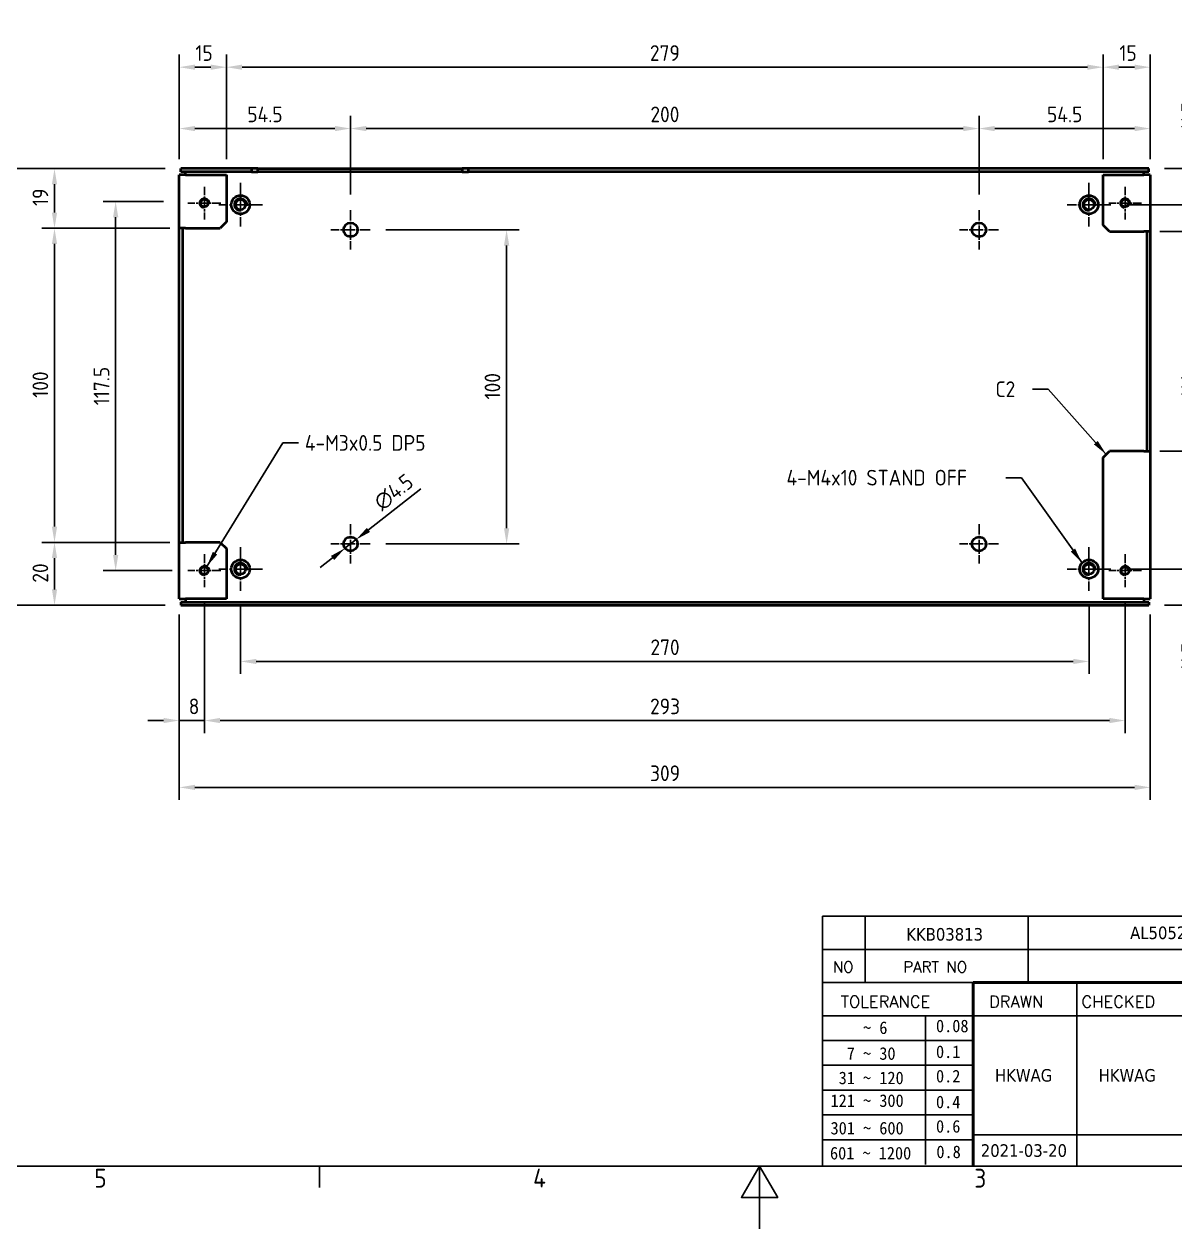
# Model space of a CAD drawing. Header units: millimetres. Extents: x 0 to 840, y 0 to 594.
# Drawn here: x 185.9 to 552.2, y 0 to 383.5 of the extents above; entities that cross this region are included whole.
import ezdxf
from ezdxf.enums import TextEntityAlignment as Align

# ---------------------------------------------------------------- set-up
doc = ezdxf.new("R2010")
doc.units = ezdxf.units.MM
doc.header["$LTSCALE"] = 2
doc.linetypes.add('CHAIN', pattern=[0.3543, 0.2362, -0.0295, 0.0591, -0.0295])
doc.layers.get('0').update_dxf_attribs({"color": 3, "lineweight": 25})
for name, color, linetype, lineweight in [('가시적인 것(ISO)', 3, 'Continuous', 40), ('가시적인 좁은 것(ISO)', 3, 'Continuous', 35), ('경계(ISO)', 7, 'Continuous', 25), ('기호(ISO)', 5, 'Continuous', 25), ('제목(ISO)', 5, 'Continuous', 50), ('중심 표식(ISO)', 1, 'Continuous', 25), ('치수(ISO)', 2, 'Continuous', 25)]:
    doc.layers.add(name, color=color, linetype=linetype, lineweight=lineweight)
doc.styles.add('HAN_291', font='')
doc.styles.add('RC_284', font='ROMANC.shx')
doc.styles.add('RC_287', font='ROMANC.shx')
doc.styles.add('문자 텍스트_M2B', font='isocp.shx')
doc.styles.add('치수 텍스트_PSTEK_POSCO', font='isocp.shx')
doc.styles.add('텍스트 스타일198', font='tahoma.ttf')
doc.styles.get('HAN_291').set_extended_font_data('GulimChe')
doc.dimstyles.new('치수_PSTEK_POSCO', dxfattribs={"dimscale": 2, "dimtxt": 2.5, "dimasz": 2.5, "dimexe": 2, "dimexo": 2.5, "dimgap": 1, "dimtad": 1, "dimrnd": 1e-08, "dimdsep": 46, "dimtxsty": '치수 텍스트_PSTEK_POSCO', "dimcen": 0.09, "dimdle": 10, "dimclrd": 7, "dimclre": 7, "dimclrt": 2, "dimadec": 1, "dimazin": 2, "dimtfac": 1, "dimtmove": 0, "dimatfit": 3, "dimfxl": 0, "dimtolj": 1, "dimlwd": -1, "dimlwe": -1, "dimarcsym": 0})
doc.dimstyles.new('치수_PSTEK_POSCO$7', dxfattribs={"dimscale": 2, "dimtxt": 2.5, "dimasz": 2.5, "dimexe": 2, "dimexo": 2.5, "dimgap": 1, "dimtad": 1, "dimrnd": 1e-08, "dimdsep": 46, "dimtxsty": '치수 텍스트_PSTEK_POSCO', "dimcen": 0.09, "dimdle": 10, "dimclrd": 7, "dimclre": 7, "dimclrt": 2, "dimadec": 1, "dimazin": 2, "dimtfac": 1, "dimtmove": 0, "dimatfit": 3, "dimfxl": 0, "dimtolj": 1, "dimlwd": -1, "dimlwe": -1, "dimarcsym": 0})

# ---------------------------------------------------------------- blocks, each defined once
blk = doc.blocks.new('경계 Default Border')
at = {"layer": '경계(ISO)'}
blk.add_line((140, 10), (140, 6.6), dxfattribs=at)
at = {"layer": '경계(ISO)', "flags": 128}
for points in [[(10, 10), (10, 287), (410, 287), (410, 10), (10, 10)], [(210, 0), (210, 10), (207.11, 5), (212.89, 5), (210, 10)]]:
    blk.add_lwpolyline(points, dxfattribs=at)
at = {"layer": '경계(ISO)', "color": 2, "char_height": 3, "attachment_point": 7, "style": '문자 텍스트_M2B'}
for s, insert in [('4', (173.97, 6.6)), ('5', (104.14, 6.57)), ('3', (244.17, 6.57))]:
    blk.add_mtext(s, dxfattribs=dict(at, insert=insert))
blk = doc.blocks.new('제목 블록 PSTEK')
at = {"color": 180}
for p, q in [((182.48, 11.79), (182.48, 51.57)), ((182.48, 51.57), (372.48, 51.57)), ((189.27, 51.57), (189.27, 41.01)), ((215.22, 41.01), (215.22, 51.57)), ((182.48, 46.29), (372.48, 46.29)), ((182.48, 41.01), (206.45, 41.01)), ((222.94, 11.79), (222.94, 41.01)), ((182.48, 35.73), (206.45, 35.73)), ((198.86, 12.03), (198.86, 35.73)), ((206.45, 35.73), (372.48, 35.73)), ((182.48, 31.78), (206.45, 31.78)), ((182.48, 27.83), (206.45, 27.83)), ((182.48, 23.88), (206.45, 23.88)), ((182.48, 19.93), (206.45, 19.93)), ((182.48, 15.98), (206.45, 15.98)), ((206.45, 16.74), (255.92, 16.74)), ((182.48, 11.79), (372.48, 11.79))]:
    blk.add_line(p, q, dxfattribs=at)
at = {"color": 7, "lineweight": 50}
for p, q in [((206.45, 11.79), (206.45, 41.01)), ((206.45, 41.01), (372.48, 41.01))]:
    blk.add_line(p, q, dxfattribs=at)
at = {"layer": '제목(ISO)', "lineweight": 18}
blk.add_line((182.48, 35.73), (182.48, 11.79), dxfattribs=at)
at = {"color": 2}
for s, height, style, p in [('NO', 1.742, 'RC_284', (184.14, 42.62)), ('PART NO', 1.742, 'RC_284', (195.34, 42.62)), (' TOLERANCE', 1.9, 'RC_287', (184.09, 37.01)), ('DRAWN', 1.9, 'RC_287', (208.98, 37.01)), ('CHECKED', 1.9, 'RC_287', (223.69, 37.01)), ('    ~ 6', 2, 'HAN_291', (183.77, 32.82)), ('0.08', 2, 'HAN_291', (200.55, 33.1)), ('0.1', 2, 'HAN_291', (200.55, 28.99)), ('  7 ~ 30', 2, 'HAN_291', (183.77, 28.71)), ('0.2', 2, 'HAN_291', (200.55, 25.11)), (' 31 ~ 120', 2, 'HAN_291', (183.77, 24.83)), ('121 ~ 300', 2, 'HAN_291', (183.77, 21.21)), ('0.4', 2, 'HAN_291', (200.55, 21)), ('301 ~ 600', 2, 'HAN_291', (183.77, 16.83)), ('0.6', 2, 'HAN_291', (200.55, 17.12)), ('601 ~ 1200', 2, 'HAN_291', (183.68, 12.85)), ('0.8', 2, 'HAN_291', (200.61, 13.06))]:
    blk.add_text(s, height=height, dxfattribs=dict(at, style=style)).set_placement(p)
at = {"layer": '제목(ISO)', "color": 7, "style": '텍스트 스타일198'}
for tag, p in [('부품_번호_001', (195.81, 47.68)), ('설명_001', (231.44, 47.92)), ('재질_001', (290.6, 47.93)), ("3._Q'TY_001", (312.75, 47.93)), ('질량\\P3;_001', (350.3, 48.16)), ('1._MODEL_NAME_001', (328.05, 37.34)), ('제목_001', (338.15, 32.12)), ('부품_번호_001', (334.47, 26.81)), ('설계자_001', (209.94, 25.23)), ('점검자_001', (226.43, 25.23)), ('프로젝트_001', (271.63, 16.57)), ('작성_날짜_001', (207.67, 13.27)), ('시트_크기_001', (260.81, 14.84)), ('프로젝트_002', (286.64, 13.15))]:
    blk.add_attdef(tag, p, '', height=2, dxfattribs=at)
for tag, p in [('4._COLOR', (327.68, 48.93)), ('엔지니어링_승인자', (247.67, 26.23)), ('점검_날짜', (231.18, 14.27)), ('엔지니어링_승인_날짜', (247.67, 14.27))]:
    blk.add_attdef(tag, text='', height=2, dxfattribs=at).set_placement(p, align=Align.MIDDLE_CENTER)
blk = doc.blocks.new('*D27')
at = {"layer": 'Defpoints', "color": 0, "transparency": 16777216}
for p in [(531.78, 326.05), (531.78, 210.05), (561.21, 210.05)]:
    blk.add_point(p, dxfattribs=at)
at = {"layer": '치수(ISO)', "color": 7, "transparency": 16777216}
for p, q in [((536.78, 326.05), (565.21, 326.05)), ((561.21, 321.05), (561.21, 215.05)), ((536.78, 210.05), (565.21, 210.05))]:
    blk.add_line(p, q, dxfattribs=at)
for points in [[(560.37, 321.05), (562.04, 321.05), (561.21, 326.05)], [(560.37, 215.05), (562.04, 215.05), (561.21, 210.05)]]:
    blk.add_solid(points, dxfattribs=at)
at = {"layer": '치수(ISO)', "color": 2, "transparency": 16777216, "insert": (556.71, 264.43), "char_height": 5, "attachment_point": 4, "rotation": 90, "style": '치수 텍스트_PSTEK_POSCO'}
blk.add_mtext('\\A1;116', dxfattribs=at)
blk = doc.blocks.new('*D28')
at = {"layer": 'Defpoints', "color": 0, "transparency": 16777216}
for p in [(254.83, 203.1), (524.83, 203.1), (254.83, 180.65)]:
    blk.add_point(p, dxfattribs=at)
at = {"layer": '치수(ISO)', "color": 7, "transparency": 16777216}
for p, q in [((254.83, 198.1), (254.83, 176.65)), ((524.83, 198.1), (524.83, 176.65)), ((519.83, 180.65), (259.83, 180.65))]:
    blk.add_line(p, q, dxfattribs=at)
for points in [[(259.83, 181.48), (259.83, 179.81), (254.83, 180.65)], [(519.83, 181.48), (519.83, 179.81), (524.83, 180.65)]]:
    blk.add_solid(points, dxfattribs=at)
at = {"layer": '치수(ISO)', "color": 2, "transparency": 16777216, "insert": (385.26, 185.15), "char_height": 5, "attachment_point": 4, "style": '치수 텍스트_PSTEK_POSCO'}
blk.add_mtext('\\A1;270', dxfattribs=at)
blk = doc.blocks.new('*D29')
at = {"layer": 'Defpoints', "color": 0, "transparency": 16777216}
for p in [(531.78, 210.05), (561.21, 210.05), (543.83, 198.55)]:
    blk.add_point(p, dxfattribs=at)
at = {"layer": '치수(ISO)', "color": 7, "transparency": 16777216}
for p, q in [((561.21, 215.05), (561.21, 220.05)), ((536.78, 210.05), (565.21, 210.05)), ((561.21, 210.05), (561.21, 198.55)), ((548.83, 198.55), (565.21, 198.55)), ((561.21, 193.55), (561.21, 175.48))]:
    blk.add_line(p, q, dxfattribs=at)
for points in [[(560.37, 215.05), (562.04, 215.05), (561.21, 210.05)], [(560.37, 193.55), (562.04, 193.55), (561.21, 198.55)]]:
    blk.add_solid(points, dxfattribs=at)
at = {"layer": '치수(ISO)', "color": 2, "transparency": 16777216, "insert": (556.71, 177.48), "char_height": 5, "attachment_point": 4, "rotation": 90, "style": '치수 텍스트_PSTEK_POSCO'}
blk.add_mtext('\\A1;11.5', dxfattribs=at)
blk = doc.blocks.new('*D30')
at = {"layer": 'Defpoints', "color": 0, "transparency": 16777216}
for p in [(543.83, 337.55), (561.21, 337.55), (531.78, 326.05)]:
    blk.add_point(p, dxfattribs=at)
at = {"layer": '치수(ISO)', "color": 7, "transparency": 16777216}
for p, q in [((561.21, 342.55), (561.21, 360.26)), ((548.83, 337.55), (565.21, 337.55)), ((561.21, 326.05), (561.21, 337.55)), ((536.78, 326.05), (565.21, 326.05)), ((561.21, 321.05), (561.21, 316.05))]:
    blk.add_line(p, q, dxfattribs=at)
for points in [[(560.37, 342.55), (562.04, 342.55), (561.21, 337.55)], [(560.37, 321.05), (562.04, 321.05), (561.21, 326.05)]]:
    blk.add_solid(points, dxfattribs=at)
at = {"layer": '치수(ISO)', "color": 2, "transparency": 16777216, "insert": (556.71, 349.55), "char_height": 5, "attachment_point": 4, "rotation": 90, "style": '치수 텍스트_PSTEK_POSCO'}
blk.add_mtext('\\A1;11.5', dxfattribs=at)
blk = doc.blocks.new('*D44')
at = {"layer": 'Defpoints', "color": 0, "transparency": 16777216}
for p in [(243.33, 204.32), (536.33, 204.32), (536.33, 161.84)]:
    blk.add_point(p, dxfattribs=at)
at = {"layer": '치수(ISO)', "color": 7, "transparency": 16777216}
for p, q in [((243.33, 199.32), (243.33, 157.84)), ((536.33, 199.32), (536.33, 157.84)), ((248.33, 161.84), (531.33, 161.84))]:
    blk.add_line(p, q, dxfattribs=at)
for points in [[(248.33, 162.67), (248.33, 161.01), (243.33, 161.84)], [(531.33, 162.67), (531.33, 161.01), (536.33, 161.84)]]:
    blk.add_solid(points, dxfattribs=at)
at = {"layer": '치수(ISO)', "color": 2, "transparency": 16777216, "insert": (385.15, 166.34), "char_height": 5, "attachment_point": 4, "style": '치수 텍스트_PSTEK_POSCO'}
blk.add_mtext('\\A1;293', dxfattribs=at)
blk = doc.blocks.new('*D45')
at = {"layer": 'Defpoints', "color": 0, "transparency": 16777216}
for p in [(235.33, 200.55), (544.33, 200.55), (544.33, 140.55)]:
    blk.add_point(p, dxfattribs=at)
at = {"layer": '치수(ISO)', "color": 7, "transparency": 16777216}
for p, q in [((235.33, 195.55), (235.33, 136.55)), ((544.33, 195.55), (544.33, 136.55)), ((240.33, 140.55), (539.33, 140.55))]:
    blk.add_line(p, q, dxfattribs=at)
for points in [[(240.33, 141.39), (240.33, 139.72), (235.33, 140.55)], [(539.33, 141.39), (539.33, 139.72), (544.33, 140.55)]]:
    blk.add_solid(points, dxfattribs=at)
at = {"layer": '치수(ISO)', "color": 2, "transparency": 16777216, "insert": (385.15, 145.05), "char_height": 5, "attachment_point": 4, "style": '치수 텍스트_PSTEK_POSCO'}
blk.add_mtext('\\A1;309', dxfattribs=at)
blk = doc.blocks.new('*D46')
at = {"layer": 'Defpoints', "color": 0, "transparency": 16777216}
for p in [(296.08, 318.05), (339.49, 318.05), (296.08, 218.05)]:
    blk.add_point(p, dxfattribs=at)
at = {"layer": '치수(ISO)', "color": 7, "transparency": 16777216}
for p, q in [((301.08, 318.05), (343.49, 318.05)), ((339.49, 223.05), (339.49, 313.05)), ((301.08, 218.05), (343.49, 218.05))]:
    blk.add_line(p, q, dxfattribs=at)
for points in [[(338.66, 313.05), (340.33, 313.05), (339.49, 318.05)], [(338.66, 223.05), (340.33, 223.05), (339.49, 218.05)]]:
    blk.add_solid(points, dxfattribs=at)
at = {"layer": '치수(ISO)', "color": 2, "transparency": 16777216, "insert": (334.99, 264.05), "char_height": 5, "attachment_point": 4, "rotation": 90, "style": '치수 텍스트_PSTEK_POSCO'}
blk.add_mtext('\\A1;100', dxfattribs=at)
blk = doc.blocks.new('*D47')
at = {"layer": 'Defpoints', "color": 0, "transparency": 16777216}
for p in [(235.33, 327.05), (215.08, 209.55), (238.1, 209.55)]:
    blk.add_point(p, dxfattribs=at)
at = {"layer": '치수(ISO)', "color": 7, "transparency": 16777216}
for p, q in [((230.33, 327.05), (211.08, 327.05)), ((215.08, 322.05), (215.08, 214.55)), ((233.1, 209.55), (211.08, 209.55))]:
    blk.add_line(p, q, dxfattribs=at)
for points in [[(214.25, 322.05), (215.92, 322.05), (215.08, 327.05)], [(214.25, 214.55), (215.92, 214.55), (215.08, 209.55)]]:
    blk.add_solid(points, dxfattribs=at)
at = {"layer": '치수(ISO)', "color": 2, "transparency": 16777216, "insert": (210.58, 262.2), "char_height": 5, "attachment_point": 4, "rotation": 90, "style": '치수 텍스트_PSTEK_POSCO'}
blk.add_mtext('\\A1;117.5', dxfattribs=at)
blk = doc.blocks.new('*D48')
at = {"layer": 'Defpoints', "color": 0, "transparency": 16777216}
for p in [(489.83, 350.29), (289.83, 324.3), (489.83, 324.3)]:
    blk.add_point(p, dxfattribs=at)
at = {"layer": '치수(ISO)', "color": 7, "transparency": 16777216}
for p, q in [((289.83, 329.3), (289.83, 354.29)), ((489.83, 329.3), (489.83, 354.29)), ((294.83, 350.29), (484.83, 350.29))]:
    blk.add_line(p, q, dxfattribs=at)
for points in [[(294.83, 351.12), (294.83, 349.45), (289.83, 350.29)], [(484.83, 351.12), (484.83, 349.45), (489.83, 350.29)]]:
    blk.add_solid(points, dxfattribs=at)
at = {"layer": '치수(ISO)', "color": 2, "transparency": 16777216, "insert": (385.26, 354.79), "char_height": 5, "attachment_point": 4, "style": '치수 텍스트_PSTEK_POSCO'}
blk.add_mtext('\\A1;200', dxfattribs=at)
blk = doc.blocks.new('*D49')
at = {"layer": 'Defpoints', "color": 0, "transparency": 16777216}
for p in [(243.33, 204.32), (235.33, 200.55), (243.33, 161.84)]:
    blk.add_point(p, dxfattribs=at)
at = {"layer": '치수(ISO)', "color": 7, "transparency": 16777216}
for p, q in [((243.33, 199.32), (243.33, 157.84)), ((235.33, 195.55), (235.33, 157.84)), ((230.33, 161.84), (225.33, 161.84)), ((235.33, 161.84), (243.33, 161.84)), ((248.33, 161.84), (253.33, 161.84))]:
    blk.add_line(p, q, dxfattribs=at)
for points in [[(230.33, 162.67), (230.33, 161.01), (235.33, 161.84)], [(248.33, 162.67), (248.33, 161.01), (243.33, 161.84)]]:
    blk.add_solid(points, dxfattribs=at)
at = {"layer": '치수(ISO)', "color": 2, "transparency": 16777216, "insert": (238.33, 166.34), "char_height": 5, "attachment_point": 4, "style": '치수 텍스트_PSTEK_POSCO'}
blk.add_mtext('\\A1;8', dxfattribs=at)
blk = doc.blocks.new('*D50')
at = {"layer": 'Defpoints', "color": 0, "transparency": 16777216}
for p in [(235.33, 350.29), (235.33, 335.55), (289.83, 324.3)]:
    blk.add_point(p, dxfattribs=at)
at = {"layer": '치수(ISO)', "color": 7, "transparency": 16777216}
for p, q in [((235.33, 340.55), (235.33, 354.29)), ((289.83, 329.3), (289.83, 354.29)), ((284.83, 350.29), (240.33, 350.29))]:
    blk.add_line(p, q, dxfattribs=at)
for points in [[(240.33, 351.12), (240.33, 349.45), (235.33, 350.29)], [(284.83, 351.12), (284.83, 349.45), (289.83, 350.29)]]:
    blk.add_solid(points, dxfattribs=at)
at = {"layer": '치수(ISO)', "color": 2, "transparency": 16777216, "insert": (256.97, 354.79), "char_height": 5, "attachment_point": 4, "style": '치수 텍스트_PSTEK_POSCO'}
blk.add_mtext('\\A1;54.5', dxfattribs=at)
blk = doc.blocks.new('*D51')
at = {"layer": 'Defpoints', "color": 0, "transparency": 16777216}
for p in [(544.33, 350.29), (544.33, 335.55), (489.83, 324.3)]:
    blk.add_point(p, dxfattribs=at)
at = {"layer": '치수(ISO)', "color": 7, "transparency": 16777216}
for p, q in [((489.83, 329.3), (489.83, 354.29)), ((544.33, 340.55), (544.33, 354.29)), ((494.83, 350.29), (539.33, 350.29))]:
    blk.add_line(p, q, dxfattribs=at)
for points in [[(494.83, 351.12), (494.83, 349.45), (489.83, 350.29)], [(539.33, 351.12), (539.33, 349.45), (544.33, 350.29)]]:
    blk.add_solid(points, dxfattribs=at)
at = {"layer": '치수(ISO)', "color": 2, "transparency": 16777216, "insert": (511.47, 354.79), "char_height": 5, "attachment_point": 4, "style": '치수 텍스트_PSTEK_POSCO'}
blk.add_mtext('\\A1;54.5', dxfattribs=at)
blk = doc.blocks.new('*D52')
at = {"layer": 'Defpoints', "color": 0, "transparency": 16777216}
for p in [(291.6, 219.44), (288.05, 216.67)]:
    blk.add_point(p, dxfattribs=at)
at = {"layer": '치수(ISO)', "color": 7, "transparency": 16777216}
for p, q in [((295.54, 222.52), (312.24, 235.58)), ((288.05, 216.67), (291.6, 219.44)), ((284.12, 213.59), (280.18, 210.51))]:
    blk.add_line(p, q, dxfattribs=at)
for points in [[(295.02, 223.17), (296.05, 221.86), (291.6, 219.44)], [(283.6, 214.24), (284.63, 212.93), (288.05, 216.67)]]:
    blk.add_solid(points, dxfattribs=at)
at = {"layer": '치수(ISO)', "color": 2, "transparency": 16777216, "insert": (298.28, 230.38), "char_height": 5, "attachment_point": 4, "rotation": 38.0273, "style": '치수 텍스트_PSTEK_POSCO'}
blk.add_mtext('\\A1;∅4.5', dxfattribs=at)
blk = doc.blocks.new('*D53')
at = {"layer": 'Defpoints', "color": 0, "transparency": 16777216}
for p in [(250.33, 369.82), (235.33, 335.55), (250.33, 335.55)]:
    blk.add_point(p, dxfattribs=at)
at = {"layer": '치수(ISO)', "color": 7, "transparency": 16777216}
for p, q in [((235.33, 340.55), (235.33, 373.82)), ((250.33, 340.55), (250.33, 373.82)), ((240.33, 369.82), (245.33, 369.82))]:
    blk.add_line(p, q, dxfattribs=at)
for points in [[(240.33, 370.65), (240.33, 368.98), (235.33, 369.82)], [(245.33, 370.65), (245.33, 368.98), (250.33, 369.82)]]:
    blk.add_solid(points, dxfattribs=at)
at = {"layer": '치수(ISO)', "color": 2, "transparency": 16777216, "insert": (240.45, 374.32), "char_height": 5, "attachment_point": 4, "style": '치수 텍스트_PSTEK_POSCO'}
blk.add_mtext('\\A1;15', dxfattribs=at)
blk = doc.blocks.new('*D54')
at = {"layer": 'Defpoints', "color": 0, "transparency": 16777216}
for p in [(529.33, 369.82), (250.33, 335.55), (529.33, 335.55)]:
    blk.add_point(p, dxfattribs=at)
at = {"layer": '치수(ISO)', "color": 7, "transparency": 16777216}
for p, q in [((250.33, 340.55), (250.33, 373.82)), ((529.33, 340.55), (529.33, 373.82)), ((255.33, 369.82), (524.33, 369.82))]:
    blk.add_line(p, q, dxfattribs=at)
for points in [[(255.33, 370.65), (255.33, 368.98), (250.33, 369.82)], [(524.33, 370.65), (524.33, 368.98), (529.33, 369.82)]]:
    blk.add_solid(points, dxfattribs=at)
at = {"layer": '치수(ISO)', "color": 2, "transparency": 16777216, "insert": (385.1, 374.32), "char_height": 5, "attachment_point": 4, "style": '치수 텍스트_PSTEK_POSCO'}
blk.add_mtext('\\A1;279', dxfattribs=at)
blk = doc.blocks.new('*D55')
at = {"layer": 'Defpoints', "color": 0, "transparency": 16777216}
for p in [(544.33, 369.82), (529.33, 335.55), (544.33, 335.55)]:
    blk.add_point(p, dxfattribs=at)
at = {"layer": '치수(ISO)', "color": 7, "transparency": 16777216}
for p, q in [((529.33, 340.55), (529.33, 373.82)), ((544.33, 340.55), (544.33, 373.82)), ((534.33, 369.82), (539.33, 369.82))]:
    blk.add_line(p, q, dxfattribs=at)
for points in [[(534.33, 370.65), (534.33, 368.98), (529.33, 369.82)], [(539.33, 370.65), (539.33, 368.98), (544.33, 369.82)]]:
    blk.add_solid(points, dxfattribs=at)
at = {"layer": '치수(ISO)', "color": 2, "transparency": 16777216, "insert": (534.49, 374.32), "char_height": 5, "attachment_point": 4, "style": '치수 텍스트_PSTEK_POSCO'}
blk.add_mtext('\\A1;15', dxfattribs=at)
blk = doc.blocks.new('*D56')
at = {"layer": 'Defpoints', "color": 0, "transparency": 16777216}
for p in [(195.62, 218.55), (237.33, 218.55), (235.83, 198.55)]:
    blk.add_point(p, dxfattribs=at)
at = {"layer": '치수(ISO)', "color": 7, "transparency": 16777216}
for p, q in [((232.33, 218.55), (191.62, 218.55)), ((195.62, 203.55), (195.62, 213.55)), ((230.83, 198.55), (191.62, 198.55))]:
    blk.add_line(p, q, dxfattribs=at)
for points in [[(194.79, 213.55), (196.45, 213.55), (195.62, 218.55)], [(194.79, 203.55), (196.45, 203.55), (195.62, 198.55)]]:
    blk.add_solid(points, dxfattribs=at)
at = {"layer": '치수(ISO)', "color": 2, "transparency": 16777216, "insert": (191.12, 205.72), "char_height": 5, "attachment_point": 4, "rotation": 90, "style": '치수 텍스트_PSTEK_POSCO'}
blk.add_mtext('\\A1;20', dxfattribs=at)
blk = doc.blocks.new('*D57')
at = {"layer": 'Defpoints', "color": 0, "transparency": 16777216}
for p in [(195.62, 318.55), (237.33, 318.55), (237.33, 218.55)]:
    blk.add_point(p, dxfattribs=at)
at = {"layer": '치수(ISO)', "color": 7, "transparency": 16777216}
for p, q in [((232.33, 318.55), (191.62, 318.55)), ((195.62, 223.55), (195.62, 313.55)), ((232.33, 218.55), (191.62, 218.55))]:
    blk.add_line(p, q, dxfattribs=at)
for points in [[(194.79, 313.55), (196.45, 313.55), (195.62, 318.55)], [(194.79, 223.55), (196.45, 223.55), (195.62, 218.55)]]:
    blk.add_solid(points, dxfattribs=at)
at = {"layer": '치수(ISO)', "color": 2, "transparency": 16777216, "insert": (191.12, 264.57), "char_height": 5, "attachment_point": 4, "rotation": 90, "style": '치수 텍스트_PSTEK_POSCO'}
blk.add_mtext('\\A1;100', dxfattribs=at)
blk = doc.blocks.new('*D58')
at = {"layer": 'Defpoints', "color": 0, "transparency": 16777216}
for p in [(195.62, 337.55), (235.83, 337.55), (237.33, 318.55)]:
    blk.add_point(p, dxfattribs=at)
at = {"layer": '치수(ISO)', "color": 7, "transparency": 16777216}
for p, q in [((230.83, 337.55), (191.62, 337.55)), ((195.62, 323.55), (195.62, 332.55)), ((232.33, 318.55), (191.62, 318.55))]:
    blk.add_line(p, q, dxfattribs=at)
for points in [[(194.79, 332.55), (196.45, 332.55), (195.62, 337.55)], [(194.79, 323.55), (196.45, 323.55), (195.62, 318.55)]]:
    blk.add_solid(points, dxfattribs=at)
at = {"layer": '치수(ISO)', "color": 2, "transparency": 16777216, "insert": (191.12, 325.64), "char_height": 5, "attachment_point": 4, "rotation": 90, "style": '치수 텍스트_PSTEK_POSCO'}
blk.add_mtext('\\A1;19', dxfattribs=at)
blk = doc.blocks.new('*D59')
at = {"layer": 'Defpoints', "color": 0, "transparency": 16777216}
for p in [(543.83, 337.55), (542.33, 317.55), (579.48, 317.55)]:
    blk.add_point(p, dxfattribs=at)
at = {"layer": '치수(ISO)', "color": 7, "transparency": 16777216}
for p, q in [((548.83, 337.55), (583.48, 337.55)), ((579.48, 332.55), (579.48, 322.55)), ((547.33, 317.55), (583.48, 317.55))]:
    blk.add_line(p, q, dxfattribs=at)
for points in [[(578.65, 332.55), (580.31, 332.55), (579.48, 337.55)], [(578.65, 322.55), (580.31, 322.55), (579.48, 317.55)]]:
    blk.add_solid(points, dxfattribs=at)
at = {"layer": '치수(ISO)', "color": 2, "transparency": 16777216, "insert": (574.98, 322.63), "char_height": 5, "attachment_point": 4, "rotation": 90, "style": '치수 텍스트_PSTEK_POSCO'}
blk.add_mtext('\\A1;20', dxfattribs=at)
blk = doc.blocks.new('*D60')
at = {"layer": 'Defpoints', "color": 0, "transparency": 16777216}
for p in [(542.33, 317.55), (542.33, 247.55), (579.48, 247.55)]:
    blk.add_point(p, dxfattribs=at)
at = {"layer": '치수(ISO)', "color": 7, "transparency": 16777216}
for p, q in [((547.33, 317.55), (583.48, 317.55)), ((579.48, 312.55), (579.48, 252.55)), ((547.33, 247.55), (583.48, 247.55))]:
    blk.add_line(p, q, dxfattribs=at)
for points in [[(578.65, 312.55), (580.31, 312.55), (579.48, 317.55)], [(578.65, 252.55), (580.31, 252.55), (579.48, 247.55)]]:
    blk.add_solid(points, dxfattribs=at)
at = {"layer": '치수(ISO)', "color": 2, "transparency": 16777216, "insert": (574.98, 277.65), "char_height": 5, "attachment_point": 4, "rotation": 90, "style": '치수 텍스트_PSTEK_POSCO'}
blk.add_mtext('\\A1;70', dxfattribs=at)
blk = doc.blocks.new('*D61')
at = {"layer": 'Defpoints', "color": 0, "transparency": 16777216}
for p in [(542.33, 247.55), (543.83, 198.55), (579.48, 198.55)]:
    blk.add_point(p, dxfattribs=at)
at = {"layer": '치수(ISO)', "color": 7, "transparency": 16777216}
for p, q in [((547.33, 247.55), (583.48, 247.55)), ((579.48, 242.55), (579.48, 203.55)), ((548.83, 198.55), (583.48, 198.55))]:
    blk.add_line(p, q, dxfattribs=at)
for points in [[(578.65, 242.55), (580.31, 242.55), (579.48, 247.55)], [(578.65, 203.55), (580.31, 203.55), (579.48, 198.55)]]:
    blk.add_solid(points, dxfattribs=at)
at = {"layer": '치수(ISO)', "color": 2, "transparency": 16777216, "insert": (574.98, 219.87), "char_height": 5, "attachment_point": 4, "rotation": 90, "style": '치수 텍스트_PSTEK_POSCO'}
blk.add_mtext('\\A1;49', dxfattribs=at)
blk = doc.blocks.new('*D62')
at = {"layer": 'Defpoints', "color": 0, "transparency": 16777216}
for p in [(179.16, 337.55), (235.83, 337.55), (235.83, 198.55)]:
    blk.add_point(p, dxfattribs=at)
at = {"layer": '치수(ISO)', "color": 7, "transparency": 16777216}
for p, q in [((230.83, 337.55), (175.16, 337.55)), ((179.16, 203.55), (179.16, 332.55)), ((230.83, 198.55), (175.16, 198.55))]:
    blk.add_line(p, q, dxfattribs=at)
for points in [[(178.33, 332.55), (179.99, 332.55), (179.16, 337.55)], [(178.33, 203.55), (179.99, 203.55), (179.16, 198.55)]]:
    blk.add_solid(points, dxfattribs=at)
at = {"layer": '치수(ISO)', "color": 2, "transparency": 16777216, "insert": (174.66, 263.87), "char_height": 5, "attachment_point": 4, "rotation": 90, "style": '치수 텍스트_PSTEK_POSCO'}
blk.add_mtext('\\A1;139', dxfattribs=at)

msp = doc.modelspace()

# ---------------------------------------------------------------- linework, layer by layer
at = {"layer": '가시적인 것(ISO)'}
for p, q in [((258.327, 337.552), (235.827, 337.552)), ((235.827, 336.552), (235.827, 337.552)), ((260.327, 337.552), (258.327, 337.552)), ((258.327, 337.552), (258.327, 336.552)), ((260.327, 336.552), (260.327, 337.552)), ((260.327, 337.552), (325.327, 337.552)), ((327.327, 337.552), (325.327, 337.552)), ((325.327, 337.552), (325.327, 336.552)), ((327.327, 336.552), (327.327, 337.552)), ((543.827, 337.552), (327.327, 337.552)), ((543.827, 336.552), (543.827, 337.552)), ((235.327, 318.552), (235.327, 335.552)), ((237.327, 335.552), (235.327, 335.552)), ((258.327, 336.552), (235.827, 336.552)), ((237.327, 335.552), (237.327, 336.552)), ((237.327, 335.552), (250.327, 335.552)), ((250.327, 335.552), (250.327, 320.552)), ((258.327, 336.552), (260.327, 336.552)), ((325.327, 336.552), (260.327, 336.552)), ((325.327, 336.552), (327.327, 336.552)), ((543.827, 336.552), (327.327, 336.552)), ((529.327, 335.552), (542.327, 335.552)), ((529.327, 319.552), (529.327, 335.552)), ((542.327, 335.552), (542.327, 336.552)), ((544.327, 335.552), (542.327, 335.552)), ((544.327, 335.552), (544.327, 317.552)), ((237.327, 318.552), (235.327, 318.552)), ((235.327, 218.552), (235.327, 318.552)), ((236.327, 318.552), (236.327, 218.552)), ((237.327, 318.552), (248.327, 318.552)), ((250.327, 320.552), (248.327, 318.552)), ((531.327, 317.552), (529.327, 319.552)), ((531.327, 317.552), (542.327, 317.552)), ((544.327, 317.552), (542.327, 317.552)), ((543.327, 247.552), (543.327, 317.552)), ((544.327, 317.552), (544.327, 247.552)), ((529.327, 245.552), (531.327, 247.552)), ((529.327, 200.552), (529.327, 245.552)), ((542.327, 247.552), (531.327, 247.552)), ((542.327, 247.552), (544.327, 247.552)), ((544.327, 247.552), (544.327, 200.552)), ((235.327, 218.552), (237.327, 218.552)), ((235.327, 200.552), (235.327, 218.552)), ((248.327, 218.552), (237.327, 218.552)), ((248.327, 218.552), (250.327, 216.552)), ((250.327, 216.552), (250.327, 200.552)), ((235.327, 200.552), (237.327, 200.552)), ((235.827, 199.552), (543.827, 199.552)), ((235.827, 199.552), (235.827, 198.552)), ((250.327, 200.552), (237.327, 200.552)), ((237.327, 200.552), (237.327, 199.552)), ((542.327, 200.552), (529.327, 200.552)), ((542.327, 200.552), (544.327, 200.552)), ((542.327, 200.552), (542.327, 199.552)), ((543.827, 199.552), (543.827, 198.552)), ((235.827, 198.552), (543.827, 198.552))]:
    msp.add_line(p, q, dxfattribs=at)
for centre, radius in [((243.327, 326.552), 1.23), ((254.827, 326.052), 2.95), ((254.827, 326.052), 1.621), ((524.827, 326.052), 2.95), ((524.827, 326.052), 1.621), ((536.327, 326.552), 1.23), ((289.827, 318.052), 2.25), ((489.827, 318.052), 2.25), ((289.827, 218.052), 2.25), ((489.827, 218.052), 2.25), ((254.827, 210.052), 2.95), ((254.827, 210.052), 1.621), ((524.827, 210.052), 2.95), ((524.827, 210.052), 1.621), ((243.327, 209.552), 1.23), ((536.327, 209.552), 1.23)]:
    msp.add_circle(centre, radius, dxfattribs=at)
at = {"layer": '가시적인 좁은 것(ISO)'}
for centre, radius in [((243.327, 326.552), 1.5), ((254.827, 326.052), 2), ((524.827, 326.052), 2), ((536.327, 326.552), 1.5), ((243.327, 209.552), 1.5), ((254.827, 210.052), 2), ((524.827, 210.052), 2), ((536.327, 209.552), 1.5)]:
    msp.add_arc(centre, radius, 350, 260, dxfattribs=at)
at = {"layer": '중심 표식(ISO)', "linetype": 'CHAIN', "ltscale": 5.810959}
for p, q in [((243.327, 331.781), (243.327, 321.322)), ((536.327, 331.781), (536.327, 321.322)), ((248.557, 326.552), (238.098, 326.552)), ((541.557, 326.552), (531.098, 326.552)), ((243.327, 214.781), (243.327, 204.322)), ((536.327, 214.781), (536.327, 204.322)), ((248.557, 209.552), (238.098, 209.552)), ((541.557, 209.552), (531.098, 209.552))]:
    msp.add_line(p, q, dxfattribs=at)
at = {"layer": '중심 표식(ISO)', "linetype": 'CHAIN', "ltscale": 7.722792}
for p, q in [((254.827, 333.002), (254.827, 319.102)), ((524.827, 333.002), (524.827, 319.102)), ((261.777, 326.052), (247.877, 326.052)), ((531.777, 326.052), (517.877, 326.052)), ((254.827, 217.002), (254.827, 203.102)), ((524.827, 217.002), (524.827, 203.102)), ((261.777, 210.052), (247.877, 210.052)), ((531.777, 210.052), (517.877, 210.052))]:
    msp.add_line(p, q, dxfattribs=at)
at = {"layer": '중심 표식(ISO)', "linetype": 'CHAIN', "ltscale": 6.944946}
for p, q in [((289.827, 324.302), (289.827, 311.802)), ((489.827, 324.302), (489.827, 311.802)), ((296.077, 318.052), (283.577, 318.052)), ((496.077, 318.052), (483.577, 318.052)), ((289.827, 224.302), (289.827, 211.802)), ((489.827, 224.302), (489.827, 211.802)), ((296.077, 218.052), (283.577, 218.052)), ((496.077, 218.052), (483.577, 218.052))]:
    msp.add_line(p, q, dxfattribs=at)

# ---------------------------------------------------------------- block references
at = {"xscale": 2, "yscale": 2, "zscale": 2}
msp.add_blockref('경계 Default Border', (0, 0), dxfattribs=at)
ref = msp.add_blockref('제목 블록 PSTEK', (75.048, -3.582), dxfattribs=dict(xscale=2, yscale=2, zscale=2))
ref.add_attrib('설계자_001', 'HKWAG', (494.928, 46.887), dxfattribs={"layer": '제목(ISO)', "color": 7, "height": 4, "style": '텍스트 스타일198'})
ref.add_attrib('점검자_001', 'HKWAG', (527.905, 46.887), dxfattribs={"layer": '제목(ISO)', "color": 7, "height": 4, "style": '텍스트 스타일198'})
ref.add_attrib('작성_날짜_001', '2021-03-20', (490.393, 22.95), dxfattribs={"layer": '제목(ISO)', "color": 7, "height": 4, "style": '텍스트 스타일198'})
ref.add_attrib('설명_001', 'AL5052 t=1.0*50*139*309', (537.92, 92.263), dxfattribs={"layer": '제목(ISO)', "color": 7, "height": 4, "style": '텍스트 스타일198'})
ref.add_attrib('부품_번호_001', 'KKB03813', (466.673, 91.778), dxfattribs={"layer": '제목(ISO)', "color": 7, "height": 4, "style": '텍스트 스타일198'})

# ---------------------------------------------------------------- texts
at = {"layer": '기호(ISO)', "color": 2, "insert": (495.072, 267.319), "char_height": 5, "attachment_point": 4, "style": '치수 텍스트_PSTEK_POSCO'}
msp.add_mtext('{C2}', dxfattribs=at)
at = {"layer": '기호(ISO)', "color": 2, "insert": (275.292, 250.221), "char_height": 5, "width": 46.02783, "attachment_point": 4, "line_spacing_factor": 0.4375, "style": '치수 텍스트_PSTEK_POSCO'}
msp.add_mtext('{4-M3x0.5 DP5}', dxfattribs=at)
at = {"layer": '기호(ISO)', "color": 2, "insert": (428.559, 239.142), "char_height": 5, "width": 67.80095, "attachment_point": 4, "style": '치수 텍스트_PSTEK_POSCO'}
msp.add_mtext('{\\fISOCP|b0|i0;\\H5.0000;4-M4x10 STAND OFF}', dxfattribs=at)

# ---------------------------------------------------------------- dimensions: what is measured, and where the dimension line sits
at = {"layer": '치수(ISO)', "color": 7}
for base, p1, p2, angle, override, picture, middle in [((250.327, 369.816), (235.327, 335.552), (250.327, 335.552), 180, {"dimdec": 2, "dimtp": 0, "dimtm": 0, "dimtdec": 2, "dimtofl": 0, "dimatfit": 1}, '*D53', (242.807, 369.816)), ((529.327, 369.816), (250.327, 335.552), (529.327, 335.552), 180, {"dimdec": 2, "dimtp": 0, "dimtm": 0, "dimtdec": 2, "dimtofl": 0, "dimatfit": 1}, '*D54', (389.847, 369.816)), ((544.327, 369.816), (529.327, 335.552), (544.327, 335.552), 180, {"dimdec": 2, "dimtp": 0, "dimtm": 0, "dimtdec": 2, "dimtofl": 0, "dimatfit": 1}, '*D55', (536.847, 369.816)), ((561.206, 337.552), (531.777, 326.052), (543.827, 337.552), 90, {"dimdec": 2, "dimtp": 0, "dimtm": 0, "dimtdec": 2, "dimtofl": 1, "dimatfit": 1}, '*D30', (561.206, 353.905)), ((235.327, 350.286), (289.827, 324.302), (235.327, 335.552), 180, {"dimdec": 2, "dimtp": 0, "dimtm": 0, "dimtdec": 2, "dimtofl": 0, "dimatfit": 1}, '*D50', (262.577, 350.286)), ((489.827, 350.286), (289.827, 324.302), (489.827, 324.302), 180, {"dimdec": 2, "dimtp": 0, "dimtm": 0, "dimtdec": 2, "dimtofl": 0, "dimatfit": 1}, '*D48', (389.827, 350.286)), ((544.327, 350.286), (489.827, 324.302), (544.327, 335.552), 180, {"dimdec": 2, "dimtp": 0, "dimtm": 0, "dimtdec": 2, "dimtofl": 0, "dimatfit": 1}, '*D51', (517.077, 350.286)), ((179.159, 337.552), (235.827, 198.552), (235.827, 337.552), 270, {"dimdec": 2, "dimtp": 0, "dimtm": 0, "dimtdec": 2, "dimtofl": 0, "dimatfit": 1}, '*D62', (179.159, 268.052)), ((195.62, 337.552), (237.327, 318.552), (235.827, 337.552), 90, {"dimdec": 2, "dimtp": 0, "dimtm": 0, "dimtdec": 2, "dimtofl": 0, "dimatfit": 1}, '*D58', (195.62, 328.072)), ((579.481, 317.552), (543.827, 337.552), (542.327, 317.552), 90, {"dimdec": 2, "dimtp": 0, "dimtm": 0, "dimtdec": 2, "dimtofl": 0, "dimatfit": 1}, '*D59', (579.481, 325.446)), ((215.083, 209.552), (235.327, 327.052), (238.098, 209.552), 90, {"dimdec": 2, "dimtp": 0, "dimtm": 0, "dimtdec": 2, "dimtofl": 0, "dimatfit": 1}, '*D47', (215.083, 268.302)), ((561.206, 210.052), (531.777, 326.052), (531.777, 210.052), 90, {"dimdec": 2, "dimtp": 0, "dimtm": 0, "dimtdec": 2, "dimtofl": 0, "dimatfit": 1}, '*D27', (561.206, 268.052)), ((195.62, 318.552), (237.327, 218.552), (237.327, 318.552), 90, {"dimdec": 2, "dimtp": 0, "dimtm": 0, "dimtdec": 2, "dimtofl": 0, "dimatfit": 1}, '*D57', (195.62, 268.572)), ((339.493, 318.052), (296.077, 218.052), (296.077, 318.052), 90, {"dimdec": 2, "dimtp": 0, "dimtm": 0, "dimtdec": 2, "dimtofl": 0, "dimatfit": 1}, '*D46', (339.493, 268.052)), ((579.481, 247.552), (542.327, 317.552), (542.327, 247.552), 90, {"dimdec": 2, "dimtp": 0, "dimtm": 0, "dimtdec": 2, "dimtofl": 0, "dimatfit": 1}, '*D60', (579.481, 280.406)), ((579.481, 198.552), (542.327, 247.552), (543.827, 198.552), 90, {"dimdec": 2, "dimtp": 0, "dimtm": 0, "dimtdec": 2, "dimtofl": 0, "dimatfit": 1}, '*D61', (579.481, 223.052)), ((561.206, 210.052), (543.827, 198.552), (531.777, 210.052), 90, {"dimdec": 2, "dimtp": 0, "dimtm": 0, "dimtdec": 2, "dimtofl": 1, "dimatfit": 1}, '*D29', (561.206, 181.833)), ((195.62, 218.552), (235.827, 198.552), (237.327, 218.552), 90, {"dimdec": 2, "dimtp": 0, "dimtm": 0, "dimtdec": 2, "dimtofl": 0, "dimatfit": 1}, '*D56', (195.62, 208.532)), ((536.327, 161.84), (243.327, 204.322), (536.327, 204.322), 180, {"dimdec": 2, "dimtp": 0, "dimtm": 0, "dimtdec": 2, "dimtofl": 0, "dimatfit": 1}, '*D44', (389.827, 161.84)), ((254.827, 180.646), (524.827, 203.102), (254.827, 203.102), 180, {"dimdec": 2, "dimtp": 0, "dimtm": 0, "dimtdec": 2, "dimtofl": 0, "dimatfit": 1}, '*D28', (389.827, 180.646))]:
    dim = msp.add_linear_dim(base=base, p1=p1, p2=p2, angle=angle, dimstyle='치수_PSTEK_POSCO', override=override, dxfattribs=at)
    dim.commit()
    dim.dimension.update_dxf_attribs({"geometry": picture, "text_midpoint": middle, "dimtype": 160})
dim = msp.add_diameter_dim_2p(p1=(288.055, 216.666), p2=(291.6, 219.438), dimstyle='치수_PSTEK_POSCO', override={"dimdec": 2, "dimlfac": 1, "dimtp": 0, "dimtm": 0, "dimtdec": 2, "dimatfit": 2}, dxfattribs=at)
dim.commit()
dim.dimension.update_dxf_attribs({"geometry": '*D52', "text_midpoint": (305.86, 230.59), "dimtype": 163})
for base, p2, override, picture, middle in [((243.327, 161.84), (243.327, 204.322), {"dimdec": 2, "dimtp": 0, "dimtm": 0, "dimtdec": 2, "dimtofl": 1, "dimatfit": 1}, '*D49', (239.327, 161.84)), ((544.327, 140.552), (544.327, 200.552), {"dimdec": 2, "dimtp": 0, "dimtm": 0, "dimtdec": 2, "dimtofl": 0, "dimatfit": 1}, '*D45', (389.827, 140.552))]:
    dim = msp.add_linear_dim(base=base, p1=(235.327, 200.552), p2=p2, dimstyle='치수_PSTEK_POSCO', override=override, dxfattribs=at)
    dim.commit()
    dim.dimension.update_dxf_attribs({"geometry": picture, "text_midpoint": middle, "dimtype": 160})

# ---------------------------------------------------------------- leaders
at = {"layer": '기호(ISO)', "color": 7, "annotation_type": 0, "has_hookline": 1}
for points, hookline_direction, text_width in [([(530.327, 246.552), (511.855, 267.319), (506.855, 267.319)], 1, 6.033), ([(244.077, 210.851), (268.292, 250.221), (273.292, 250.221)], 0, 39.707), ([(522.625, 212.015), (503.36, 239.142), (498.36, 239.142)], 1, 66.194)]:
    msp.add_leader(points, dimstyle='치수_PSTEK_POSCO$7', override={"dimtad": 0}, dxfattribs=dict(at, hookline_direction=hookline_direction, text_width=text_width))

doc.saveas('drawing.dxf')
